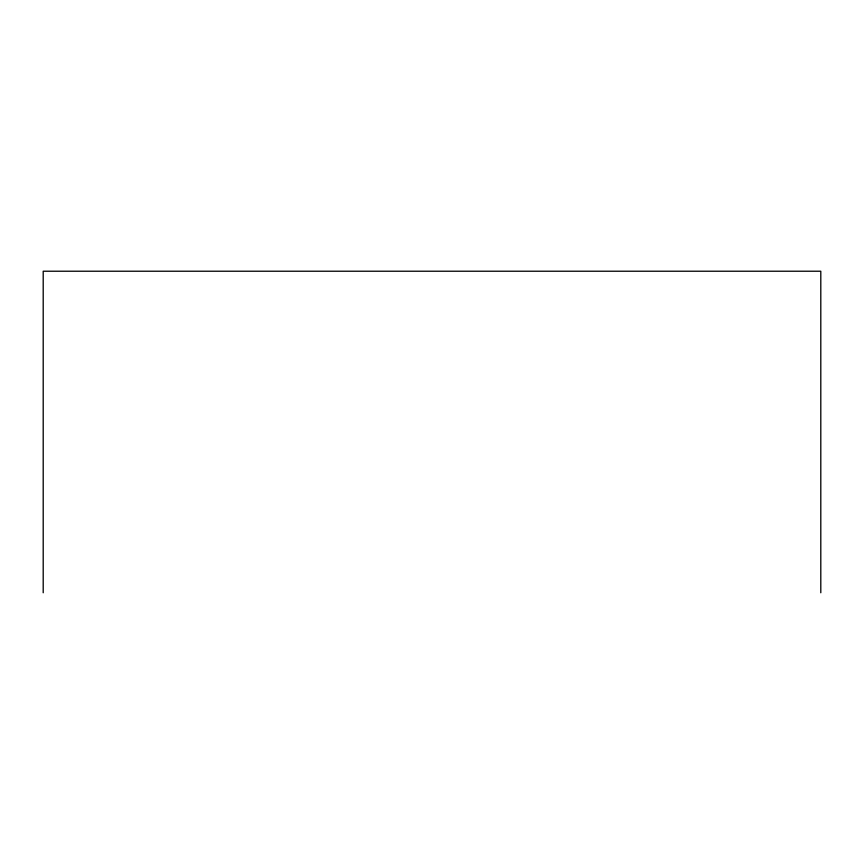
<?xml version="1.0" encoding="UTF-8"?>
<svg xmlns="http://www.w3.org/2000/svg" width="864" height="864" viewBox="0 0 864 864"><rect width="100%" height="100%" fill="white"/><g stroke="black" fill="none" stroke-linecap="round" stroke-linejoin="round"><path stroke-width="1.3" d="M820.8 592.78L820.8 271.22L43.2 271.22L43.2 592.78"/></g></svg>
